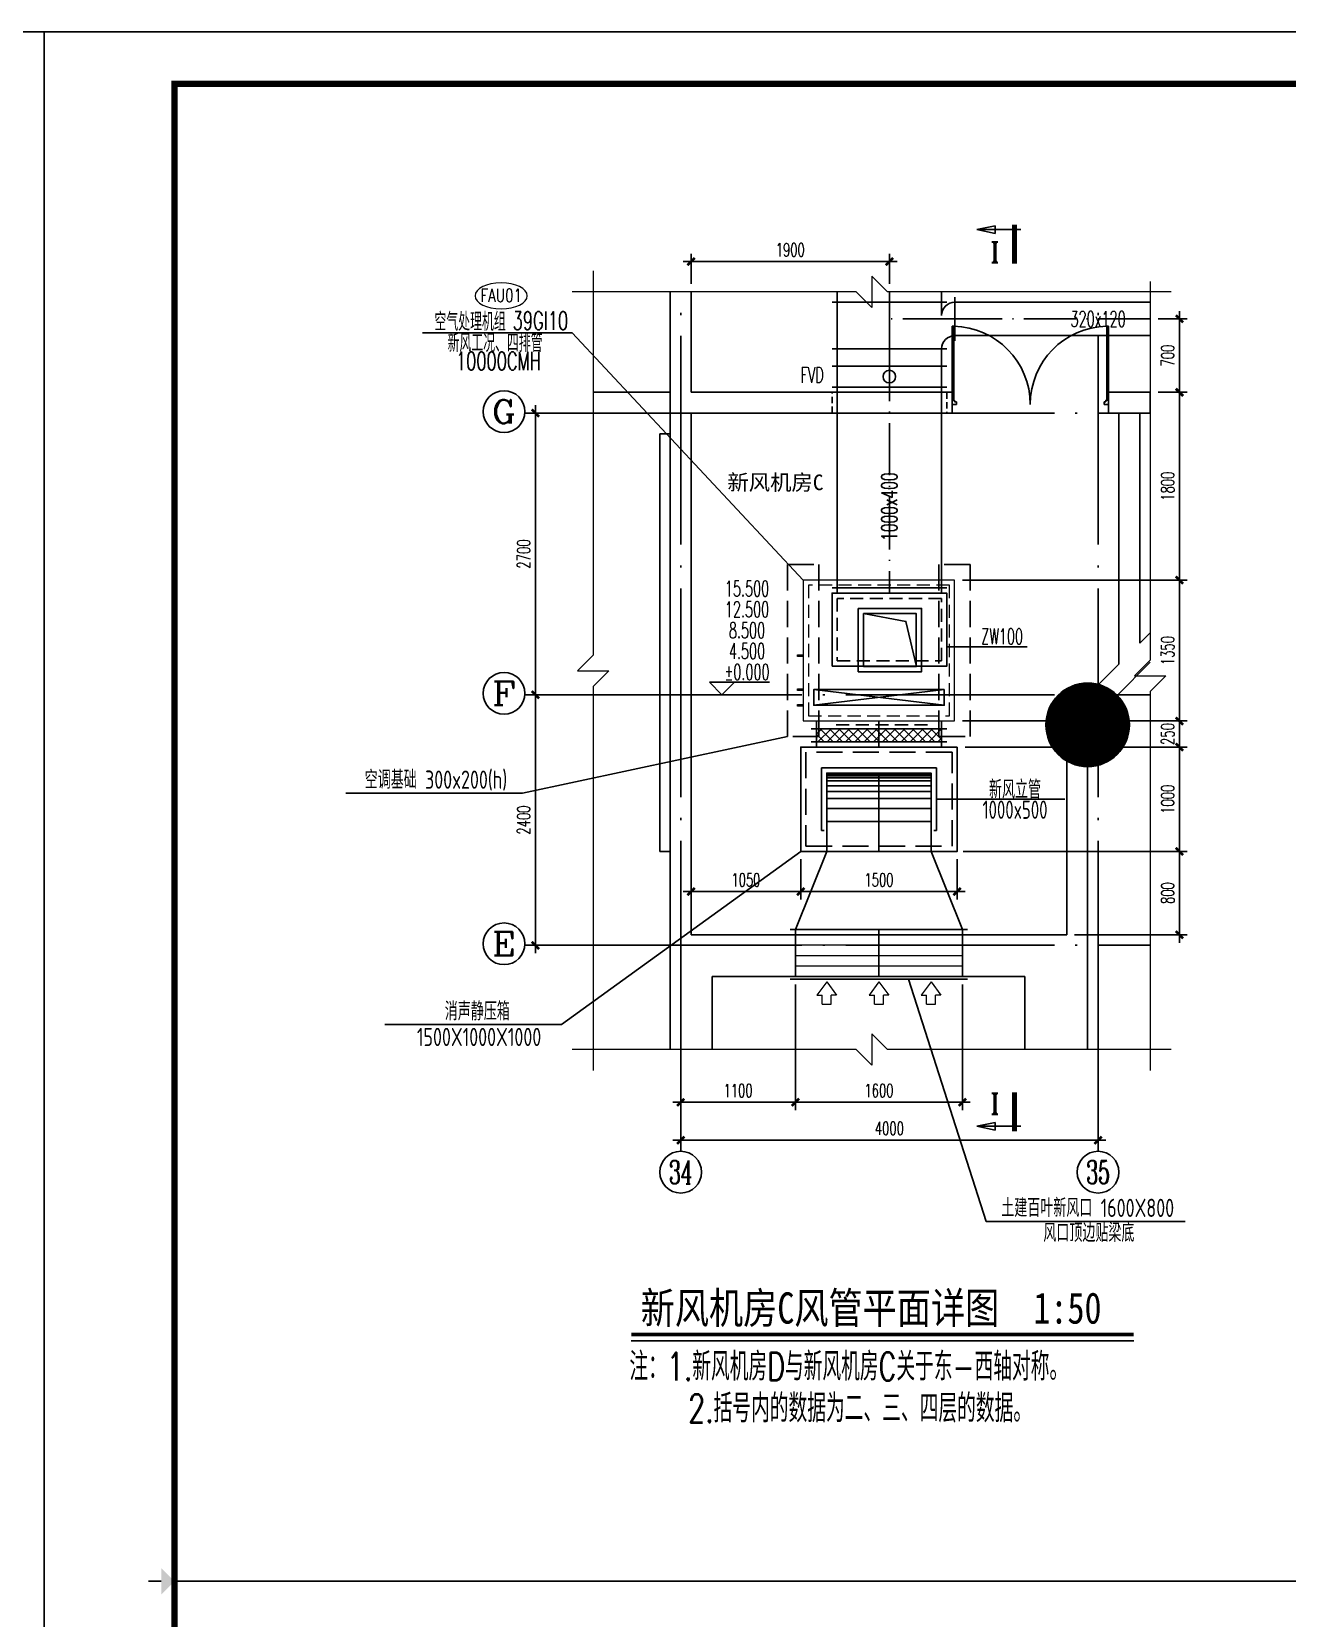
# Model space of a CAD drawing. Extents: x -345393 to -54719, y 203828 to 476815.
# Drawn here: x -219361 to -207329, y 240667 to 255872 of the extents above; entities that cross this region are included whole.
import ezdxf
from ezdxf.enums import TextEntityAlignment as Align

# ---------------------------------------------------------------- set-up
doc = ezdxf.new("R2010")
doc.units = 0
doc.header["$LTSCALE"] = 1000
doc.header["$MEASUREMENT"] = 0
for name, pattern in [('CHENG_DOTE', [1.42, 1, -0.2, 0.02, -0.2]), ('DASH', [0.35, 0.25, -0.1]), ('DOTE', [2.42, 2, -0.2, 0.02, -0.2]), ('HIDDEN2', [0.1875, 0.125, -0.0625])]:
    doc.linetypes.add(name, pattern=pattern)
doc.layers.get('0').update_dxf_attribs({"color": 252, "linetype": 'CONTINUOUS'})
doc.layers.get('Defpoints').update_dxf_attribs({"color": 252, "linetype": 'CONTINUOUS'})
for name, color, linetype in [('A-墙线', 252, 'CONTINUOUS'), ('A-家具', 250, 'CONTINUOUS'), ('A-门', 252, 'CONTINUOUS'), ('AXIS', 252, 'CONTINUOUS'), ('AXIS_TEXT', 252, 'CONTINUOUS'), ('COLUMN', 250, 'CONTINUOUS'), ('DOTE', 250, 'DOTE'), ('PUB_HATCH', 250, 'CONTINUOUS'), ('PUB_TEXT', 252, 'CONTINUOUS'), ('图框', 252, 'CONTINUOUS'), ('暖通-水-设备基础', 75, 'DASH'), ('暖通-水-说明', 3, 'CONTINUOUS'), ('暖通-风-标注', 160, 'CONTINUOUS'), ('暖通-风-法兰', 2, 'CONTINUOUS'), ('暖通-风-管径', 201, 'CONTINUOUS'), ('暖通-风-说明', 3, 'CONTINUOUS'), ('暖通-风-轴线', 5, 'CHENG_DOTE'), ('暖通-风-阀门', 7, 'CONTINUOUS'), ('暖通-风-风管', 4, 'CONTINUOUS')]:
    doc.layers.add(name, color=color, linetype=linetype)
for name, color, linetype, lineweight in [('暖通-公共-说明', 50, 'CONTINUOUS', 20), ('暖通-水-设备', 3, 'CONTINUOUS', 20), ('暖通-水-设备型号', 50, 'CONTINUOUS', 20), ('暖通-风-风口', 3, 'CONTINUOUS', 20)]:
    doc.layers.add(name, color=color, linetype=linetype, lineweight=lineweight)
doc.styles.add('_TCH_AXIS', font='COMPLEX', dxfattribs={"bigfont": 'GBCBIG'})
doc.styles.add('COMPLEX', font='COMPLEX')
doc.styles.add('HT', font='simhei.ttf')
doc.styles.add('HZ-ZGBZ', font='romanc.shx', dxfattribs={"width": 0.65, "bigfont": '0hztxt.shx'})
doc.styles.add('M-TEXT2', font='romanc.shx', dxfattribs={"width": 0.8, "bigfont": 'hzf.shx'})
doc.styles.add('NT1', font='tjromans.shx', dxfattribs={"width": 0.7, "bigfont": 'hztxt.shx'})
doc.styles.add('NT3', font='romans.shx', dxfattribs={"width": 0.65, "bigfont": 'hztxt.shx'})
doc.styles.add('NT4', font='tssdeng.shx', dxfattribs={"width": 0.65, "bigfont": 'tssdchn.shx'})
doc.styles.add('SHZ', font='romans.shx', dxfattribs={"width": 0.7, "bigfont": 'tjhztxt.shx'})
doc.styles.add('TKZ1', font='tjromant.shx', dxfattribs={"bigfont": 'tjhts.shx'})
doc.dimstyles.new('暖-标注50', dxfattribs={"dimscale": 0.5, "dimtxt": 250, "dimasz": 1, "dimexe": 150, "dimexo": 150, "dimgap": 100, "dimtad": 1, "dimdec": 0, "dimdsep": 46, "dimtxsty": 'HZ-ZGBZ', "dimblk": '_DIMX', "dimcen": 0.09, "dimclrt": 7, "dimadec": 0, "dimazin": 0, "dimtfac": 1, "dimtdec": 0, "dimtix": 1, "dimtmove": 2, "dimatfit": 3, "dimldrblk": '_DIMX', "dimfxl": 0, "dimtolj": 1, "dimtzin": 0, "dimarcsym": 0})

# ---------------------------------------------------------------- blocks, each defined once
blk = doc.blocks.new('TJAD_TK_A1')
at = {"layer": '图框'}
for p in [(1341.38, 950.45), (500.38, 356.45)]:
    blk.add_line(p, (500.38, 950.45), dxfattribs=at)
at = {"layer": '图框', "const_width": 1.2}
blk.add_lwpolyline([(1331.38, 940.45), (525.38, 940.45), (525.38, 366.45), (1331.38, 366.45)], close=True, dxfattribs=at)
at = {"layer": '图框', "const_width": 0.3}
blk.add_lwpolyline([(522.88, 653.45), (520.38, 653.45)], dxfattribs=at)
at = {"layer": '图框'}
blk.add_solid([(522.88, 650.95), (522.88, 655.95), (525.38, 653.45)], dxfattribs=at)
blk = doc.blocks.new('m1800')
at = {"layer": 'A-墙线'}
for p, q in [((-900, -100), (-900, 100)), ((900, -100), (900, 100))]:
    blk.add_line(p, q, dxfattribs=at)
at = {"layer": 'A-门'}
for p, q in [((-900, 900), (-900, 0)), ((-900, 900), (-880, 900)), ((-880, 900), (-880, 50)), ((880, 900), (880, 50)), ((900, 900), (880, 900)), ((900, 900), (900, 0)), ((-900, 50), (-870, 50)), ((-900, 0), (-850, 0)), ((-870, 50), (-870, 30)), ((-870, 30), (-850, 30)), ((-850, 30), (-850, 0)), ((850, 30), (850, 0)), ((870, 30), (850, 30)), ((900, 0), (850, 0)), ((870, 50), (870, 30)), ((900, 50), (870, 50))]:
    blk.add_line(p, q, dxfattribs=at)
for centre, start, end in [((-900, 0), 0, 88.7267), ((900, 0), 91.2733, 180)]:
    blk.add_arc(centre, 900, start, end, dxfattribs=at)
blk = doc.blocks.new('_YZH')
blk.add_circle((0, 0), 0.5)
at = {"layer": 'PUB_HATCH', "const_width": 0.5}
blk.add_lwpolyline([(-0.25, 0, 1), (0.25, 0, 1)], format="xyb", close=True, dxfattribs=at)
blk = doc.blocks.new('39GI10')
at = {"layer": '暖通-水-设备'}
for points in [[(-1425, -725), (-75, -725), (-75, 725), (-1425, 725)], [(-708, -725), (-692, -725), (-692, -780), (-708, -780)], [(-383, -725), (-367, -725), (-367, -780), (-383, -780)], [(-233, -725), (-217, -725), (-217, -780), (-233, -780)]]:
    blk.add_lwpolyline(points, close=True, dxfattribs=at)
at = {"layer": '暖通-水-设备', "color": 3, "linetype": 'HIDDEN2'}
blk.add_lwpolyline([(-1375, -675), (-125, -675), (-125, 675), (-1375, 675)], close=True, dxfattribs=at)
at = {"layer": '暖通-风-法兰', "color": 95}
for p, q in [((-225, 625), (-375, -625)), ((-375, 625), (-225, -625))]:
    blk.add_line(p, q, dxfattribs=at)
at = {"layer": '暖通-风-法兰', "ltscale": 0.5}
blk.add_line((0, 650), (0, -650), dxfattribs=at)
at = {"layer": '暖通-风-法兰', "color": 95, "linetype": 'HIDDEN2'}
blk.add_line((-37, 466), (-37, -466), dxfattribs=at)
at = {"layer": '暖通-风-法兰', "color": 95}
blk.add_lwpolyline([(-375, 625), (-225, 625), (-225, -625), (-375, -625)], close=True, dxfattribs=at)
at = {"layer": '暖通-风-法兰'}
blk.add_lwpolyline([(-1153, -198), (-546, -198), (-546, 408), (-1153, 408)], close=True, dxfattribs=at)
at = {"layer": '暖通-风-轴线', "ltscale": 0.5}
blk.add_line((-75, 0), (0, 0), dxfattribs=at)
at = {"layer": '暖通-风-风管', "ltscale": 0.5}
for p, q in [((-75, 600), (0, 600)), ((-75, -600), (0, -600))]:
    blk.add_line(p, q, dxfattribs=at)
blk.add_lwpolyline([(-1103, -148), (-596, -148), (-596, 358), (-1103, 358)], close=True, dxfattribs=at)
blk = doc.blocks.new('上翻1000X500')
at = {"layer": '暖通-风-法兰'}
blk.add_line((-550, 0), (550, 0), dxfattribs=at)
blk.add_lwpolyline([(525, 200), (550, 200), (550, 800), (-550, 800), (-550, 200), (-525, 200)], dxfattribs=at)
at = {"layer": '暖通-风-轴线'}
blk.add_line((0, 750), (0, 0), dxfattribs=at)
at = {"layer": '暖通-风-风管'}
for p, q in [((-500, 750), (-500, 0)), ((500, 750), (-500, 750)), ((500, 750), (500, 0))]:
    blk.add_line(p, q, dxfattribs=at)
at = {"layer": '暖通-风-风管', "color": 74}
for p, q in [((500, 744), (-500, 744)), ((500, 736), (-500, 736)), ((500, 723), (-500, 723)), ((500, 705), (-500, 705)), ((500, 675), (-500, 675)), ((500, 628), (-500, 628)), ((500, 573), (-500, 573)), ((500, 505), (-500, 505)), ((500, 411), (-500, 411)), ((500, 286), (-500, 286))]:
    blk.add_line(p, q, dxfattribs=at)
at = {"layer": '暖通-风-风管'}
blk.add_lwpolyline([(500, 630), (500, 750), (-500, 750), (-500, 630)], dxfattribs=at)
blk = doc.blocks.new('fg_baiy01')
for p, q in [((0.5, 0.5), (-0.5, 0.5)), ((-0.5, 0.5), (-0.5, -0.5)), ((0.5, -0.5), (0.5, 0.5)), ((-0.5, 0.25), (0.5, 0.25)), ((-0.5, 0), (0.5, 0)), ((-0.5, -0.25), (0.5, -0.25)), ((-0.5, -0.5), (0.5, -0.5))]:
    blk.add_line(p, q)
blk = doc.blocks.new('A$C3F171EE1')
at = {"color": 2}
for p, q in [((0, 213), (-94, 84)), ((0, 213), (94, 84)), ((-94, 84), (-43, 84)), ((-43, 0), (-43, 84)), ((43, 0), (-43, 0)), ((43, 0), (43, 84)), ((94, 84), (43, 84))]:
    blk.add_line(p, q, dxfattribs=at)
blk = doc.blocks.new('A$C07BB1852')
at = {"layer": '暖通-风-法兰'}
for p, q in [((-850, 475), (850, 475)), ((-850, 450), (850, 450)), ((-850, 0), (850, 0))]:
    blk.add_line(p, q, dxfattribs=at)
at = {"layer": '暖通-风-轴线'}
blk.add_line((0, 450), (0, 0), dxfattribs=at)
at = {"layer": '暖通-风-风管'}
for p, q in [((800, 450), (-800, 450)), ((-800, 450), (-800, 0)), ((800, 450), (800, 0))]:
    blk.add_line(p, q, dxfattribs=at)
at = {"layer": '暖通-风-风口', "xscale": -1, "rotation": 180}
for p in [(-500, 713), (0, 713), (500, 713)]:
    blk.add_blockref('A$C3F171EE1', p, dxfattribs=at)
at = {"layer": '暖通-风-风口', "xscale": 1600, "yscale": 400, "zscale": 1600}
blk.add_blockref('fg_baiy01', (0, 250), dxfattribs=at)
blk = doc.blocks.new('A$C3DD85213')
at = {"layer": '暖通-风-法兰'}
blk.add_line((-550, 100), (550, 100), dxfattribs=at)
at = {"layer": '暖通-风-法兰', "linetype": 'HIDDEN2'}
blk.add_lwpolyline([(500, 800), (-500, 800), (-500, 200), (500, 200)], close=True, dxfattribs=at)
at = {"layer": '暖通-风-轴线'}
blk.add_line((0, 150), (0, 100), dxfattribs=at)
at = {"layer": '暖通-风-风管'}
for p, q in [((-500, 150), (-500, 100)), ((500, 150), (500, 100))]:
    blk.add_line(p, q, dxfattribs=at)
blk.add_lwpolyline([(550, 850), (-550, 850), (-550, 150), (550, 150)], close=True, dxfattribs=at)
blk = doc.blocks.new('*U382', base_point=(96512, 73372))
for p, q in [((96012, 73272), (96012, 73472)), ((96012, 73472), (97012, 73472)), ((96512, 73272), (96512, 73472)), ((97012, 73272), (97012, 73472)), ((96012, 73272), (97012, 73272))]:
    blk.add_line(p, q)
at = {"layer": '暖通-风-法兰'}
for p, q in [((95962, 73472), (97062, 73472)), ((95962, 73272), (97062, 73272))]:
    blk.add_line(p, q, dxfattribs=at)
blk = doc.blocks.new('*U383', base_point=(96512, 73372))
at = {"layer": '暖通-风-阀门'}
blk.add_circle((96512, 73372), 60, dxfattribs=at)
blk.add_blockref('*U382', (96512, 73372), dxfattribs=at)
blk = doc.blocks.new('_AXISO')
blk.add_circle((0, 0), 0.5)
at = {"layer": 'AXIS_TEXT', "style": 'COMPLEX', "width": 1.041667}
blk.add_attdef('A', text='', height=0.56, dxfattribs=at).set_placement((-0.25, -0.28), (0.25, -0.28), align=Align.FIT)
blk = doc.blocks.new('_DIMX')
blk.add_line((-150, 0), (150, 0))
at = {"const_width": 50}
blk.add_lwpolyline([(-70, -70), (70, 70)], dxfattribs=at)
blk = doc.blocks.new('*D451')
at = {"layer": 'Defpoints', "color": 0}
for p in [(-213142, 246117), (-209142, 246117), (-213142, 245249)]:
    blk.add_point(p, dxfattribs=at)
at = {"layer": '暖通-风-标注', "color": 0, "lineweight": -2}
for p, q in [((-213142, 246042), (-213142, 245174)), ((-209142, 246042), (-209142, 245174)), ((-209142, 245249), (-213141, 245249))]:
    blk.add_line(p, q, dxfattribs=at)
at = {"layer": '暖通-风-标注', "color": 0, "lineweight": -2, "xscale": 0.5, "yscale": 0.5, "zscale": 0.5, "rotation": 180}
blk.add_blockref('_DIMX', (-213142, 245249), dxfattribs=at)
at = {"layer": '暖通-风-标注', "color": 0, "lineweight": -2, "xscale": 0.5, "yscale": 0.5, "zscale": 0.5}
blk.add_blockref('_DIMX', (-209142, 245249), dxfattribs=at)
at = {"layer": '暖通-风-标注', "color": 7, "insert": (-211142, 245362), "char_height": 125, "attachment_point": 5, "style": 'HZ-ZGBZ'}
blk.add_mtext('\\A1;4000', dxfattribs=at)
blk = doc.blocks.new('*D452')
at = {"layer": 'Defpoints', "color": 0}
for p in [(-213981, 252217), (-214534, 249517), (-213981, 249517)]:
    blk.add_point(p, dxfattribs=at)
at = {"layer": '暖通-风-标注', "color": 0, "lineweight": -2}
for p, q in [((-214056, 252217), (-214609, 252217)), ((-214534, 252217), (-214534, 249518)), ((-214056, 249517), (-214609, 249517))]:
    blk.add_line(p, q, dxfattribs=at)
at = {"layer": '暖通-风-标注', "color": 0, "lineweight": -2, "xscale": 0.5, "yscale": 0.5, "zscale": 0.5}
for p, rotation in [((-214534, 252217), 90), ((-214534, 249517), 270)]:
    blk.add_blockref('_DIMX', p, dxfattribs=dict(at, rotation=rotation))
at = {"layer": '暖通-风-标注', "color": 7, "insert": (-214647, 250867), "char_height": 125, "attachment_point": 5, "rotation": 90, "style": 'HZ-ZGBZ'}
blk.add_mtext('\\A1;2700', dxfattribs=at)
blk = doc.blocks.new('*D453')
at = {"layer": 'Defpoints', "color": 0}
for p in [(-213981, 249517), (-214534, 247117), (-213981, 247117)]:
    blk.add_point(p, dxfattribs=at)
at = {"layer": '暖通-风-标注', "color": 0, "lineweight": -2}
for p, q in [((-214056, 249517), (-214609, 249517)), ((-214534, 249517), (-214534, 247118)), ((-214056, 247117), (-214609, 247117))]:
    blk.add_line(p, q, dxfattribs=at)
at = {"layer": '暖通-风-标注', "color": 0, "lineweight": -2, "xscale": 0.5, "yscale": 0.5, "zscale": 0.5}
for p, rotation in [((-214534, 249517), 90), ((-214534, 247117), 270)]:
    blk.add_blockref('_DIMX', p, dxfattribs=dict(at, rotation=rotation))
at = {"layer": '暖通-风-标注', "color": 7, "insert": (-214647, 248317), "char_height": 125, "attachment_point": 5, "rotation": 90, "style": 'HZ-ZGBZ'}
blk.add_mtext('\\A1;2400', dxfattribs=at)
blk = doc.blocks.new('*D394')
at = {"layer": 'Defpoints', "color": 0}
for p in [(-213042, 253669), (-213042, 253380), (-211142, 253380)]:
    blk.add_point(p, dxfattribs=at)
at = {"layer": '暖通-风-标注', "color": 0, "lineweight": -2}
for p, q in [((-213042, 253455), (-213042, 253744)), ((-211142, 253669), (-213041, 253669)), ((-211142, 253455), (-211142, 253744))]:
    blk.add_line(p, q, dxfattribs=at)
at = {"layer": '暖通-风-标注', "color": 0, "lineweight": -2, "xscale": 0.5, "yscale": 0.5, "zscale": 0.5, "rotation": 180}
blk.add_blockref('_DIMX', (-213042, 253669), dxfattribs=at)
at = {"layer": '暖通-风-标注', "color": 0, "lineweight": -2, "xscale": 0.5, "yscale": 0.5, "zscale": 0.5}
blk.add_blockref('_DIMX', (-211142, 253669), dxfattribs=at)
at = {"layer": '暖通-风-标注', "color": 7, "insert": (-212092, 253782), "char_height": 125, "attachment_point": 5, "style": 'HZ-ZGBZ'}
blk.add_mtext('\\A1;1900', dxfattribs=at)
blk = doc.blocks.new('*D395')
at = {"layer": 'Defpoints', "color": 0}
for p in [(-208642, 253120), (-208642, 252417), (-208362, 252417)]:
    blk.add_point(p, dxfattribs=at)
at = {"layer": '暖通-风-标注', "color": 0, "lineweight": -2}
for p, q in [((-208567, 253120), (-208287, 253120)), ((-208362, 253119), (-208362, 252418)), ((-208567, 252417), (-208287, 252417))]:
    blk.add_line(p, q, dxfattribs=at)
at = {"layer": '暖通-风-标注', "color": 0, "lineweight": -2, "xscale": 0.5, "yscale": 0.5, "zscale": 0.5}
for p, rotation in [((-208362, 253120), 90), ((-208362, 252417), 270)]:
    blk.add_blockref('_DIMX', p, dxfattribs=dict(at, rotation=rotation))
at = {"layer": '暖通-风-标注', "color": 7, "insert": (-208475, 252769), "char_height": 125, "attachment_point": 5, "rotation": 90, "style": 'HZ-ZGBZ'}
blk.add_mtext('\\A1;700', dxfattribs=at)
blk = doc.blocks.new('*D396')
at = {"layer": 'Defpoints', "color": 0}
for p in [(-208642, 252417), (-210517, 250617), (-208362, 250617)]:
    blk.add_point(p, dxfattribs=at)
at = {"layer": '暖通-风-标注', "color": 0, "lineweight": -2}
for p, q in [((-208567, 252417), (-208287, 252417)), ((-208362, 252417), (-208362, 250618)), ((-210442, 250617), (-208287, 250617))]:
    blk.add_line(p, q, dxfattribs=at)
at = {"layer": '暖通-风-标注', "color": 0, "lineweight": -2, "xscale": 0.5, "yscale": 0.5, "zscale": 0.5}
for p, rotation in [((-208362, 252417), 90), ((-208362, 250617), 270)]:
    blk.add_blockref('_DIMX', p, dxfattribs=dict(at, rotation=rotation))
at = {"layer": '暖通-风-标注', "color": 7, "insert": (-208475, 251517), "char_height": 125, "attachment_point": 5, "rotation": 90, "style": 'HZ-ZGBZ'}
blk.add_mtext('\\A1;1800', dxfattribs=at)
blk = doc.blocks.new('*D397')
at = {"layer": 'Defpoints', "color": 0}
for p in [(-210517, 250617), (-210517, 249267), (-208362, 249267)]:
    blk.add_point(p, dxfattribs=at)
at = {"layer": '暖通-风-标注', "color": 0, "lineweight": -2}
for p, q in [((-210442, 250617), (-208287, 250617)), ((-208362, 250617), (-208362, 249268)), ((-210442, 249267), (-208287, 249267))]:
    blk.add_line(p, q, dxfattribs=at)
at = {"layer": '暖通-风-标注', "color": 0, "lineweight": -2, "xscale": 0.5, "yscale": 0.5, "zscale": 0.5}
for p, rotation in [((-208362, 250617), 90), ((-208362, 249267), 270)]:
    blk.add_blockref('_DIMX', p, dxfattribs=dict(at, rotation=rotation))
at = {"layer": '暖通-风-标注', "color": 7, "insert": (-208475, 249942), "char_height": 125, "attachment_point": 5, "rotation": 90, "style": 'HZ-ZGBZ'}
blk.add_mtext('\\A1;1350', dxfattribs=at)
blk = doc.blocks.new('*D398')
at = {"layer": 'Defpoints', "color": 0}
for p in [(-210517, 249267), (-210492, 249017), (-208362, 249017)]:
    blk.add_point(p, dxfattribs=at)
at = {"layer": '暖通-风-标注', "color": 0, "lineweight": -2}
for p, q in [((-210442, 249267), (-208287, 249267)), ((-208362, 249268), (-208362, 249268)), ((-208362, 249267), (-208362, 249017)), ((-210417, 249017), (-208287, 249017)), ((-208362, 249017), (-208362, 249016))]:
    blk.add_line(p, q, dxfattribs=at)
at = {"layer": '暖通-风-标注', "color": 0, "lineweight": -2, "xscale": 0.5, "yscale": 0.5, "zscale": 0.5}
for p, rotation in [((-208362, 249267), 270), ((-208362, 249017), 90)]:
    blk.add_blockref('_DIMX', p, dxfattribs=dict(at, rotation=rotation))
at = {"layer": '暖通-风-标注', "color": 7, "insert": (-208475, 249142), "char_height": 125, "attachment_point": 5, "rotation": 90, "style": 'HZ-ZGBZ'}
blk.add_mtext('\\A1;250', dxfattribs=at)
blk = doc.blocks.new('*D399')
at = {"layer": 'Defpoints', "color": 0}
for p in [(-210492, 249017), (-210511, 248017), (-208362, 248017)]:
    blk.add_point(p, dxfattribs=at)
at = {"layer": '暖通-风-标注', "color": 0, "lineweight": -2}
for p, q in [((-210417, 249017), (-208287, 249017)), ((-208362, 249017), (-208362, 248018)), ((-210436, 248017), (-208287, 248017))]:
    blk.add_line(p, q, dxfattribs=at)
at = {"layer": '暖通-风-标注', "color": 0, "lineweight": -2, "xscale": 0.5, "yscale": 0.5, "zscale": 0.5}
for p, rotation in [((-208362, 249017), 90), ((-208362, 248017), 270)]:
    blk.add_blockref('_DIMX', p, dxfattribs=dict(at, rotation=rotation))
at = {"layer": '暖通-风-标注', "color": 7, "insert": (-208475, 248517), "char_height": 125, "attachment_point": 5, "rotation": 90, "style": 'HZ-ZGBZ'}
blk.add_mtext('\\A1;1000', dxfattribs=at)
blk = doc.blocks.new('*D400')
at = {"layer": 'Defpoints', "color": 0}
for p in [(-210511, 248017), (-209442, 247217), (-208362, 247217)]:
    blk.add_point(p, dxfattribs=at)
at = {"layer": '暖通-风-标注', "color": 0, "lineweight": -2}
for p, q in [((-210436, 248017), (-208287, 248017)), ((-208362, 248017), (-208362, 247218)), ((-209367, 247217), (-208287, 247217))]:
    blk.add_line(p, q, dxfattribs=at)
at = {"layer": '暖通-风-标注', "color": 0, "lineweight": -2, "xscale": 0.5, "yscale": 0.5, "zscale": 0.5}
for p, rotation in [((-208362, 248017), 90), ((-208362, 247217), 270)]:
    blk.add_blockref('_DIMX', p, dxfattribs=dict(at, rotation=rotation))
at = {"layer": '暖通-风-标注', "color": 7, "insert": (-208475, 247617), "char_height": 125, "attachment_point": 5, "rotation": 90, "style": 'HZ-ZGBZ'}
blk.add_mtext('\\A1;800', dxfattribs=at)
blk = doc.blocks.new('*D401')
at = {"layer": 'Defpoints', "color": 0}
for p in [(-212042, 246817), (-210442, 246817), (-212042, 245612)]:
    blk.add_point(p, dxfattribs=at)
at = {"layer": '暖通-风-标注', "color": 0, "lineweight": -2}
for p, q in [((-212042, 246742), (-212042, 245537)), ((-210442, 246742), (-210442, 245537)), ((-210442, 245612), (-212041, 245612))]:
    blk.add_line(p, q, dxfattribs=at)
at = {"layer": '暖通-风-标注', "color": 0, "lineweight": -2, "xscale": 0.5, "yscale": 0.5, "zscale": 0.5, "rotation": 180}
blk.add_blockref('_DIMX', (-212042, 245612), dxfattribs=at)
at = {"layer": '暖通-风-标注', "color": 0, "lineweight": -2, "xscale": 0.5, "yscale": 0.5, "zscale": 0.5}
blk.add_blockref('_DIMX', (-210442, 245612), dxfattribs=at)
at = {"layer": '暖通-风-标注', "color": 7, "insert": (-211242, 245725), "char_height": 125, "attachment_point": 5, "style": 'HZ-ZGBZ'}
blk.add_mtext('\\A1;1600', dxfattribs=at)
blk = doc.blocks.new('*D402')
at = {"layer": 'Defpoints', "color": 0}
for p in [(-212042, 246817), (-213142, 246117), (-213142, 245612)]:
    blk.add_point(p, dxfattribs=at)
at = {"layer": '暖通-风-标注', "color": 0, "lineweight": -2}
for p, q in [((-212042, 246742), (-212042, 245537)), ((-213142, 246042), (-213142, 245537)), ((-212042, 245612), (-213141, 245612))]:
    blk.add_line(p, q, dxfattribs=at)
at = {"layer": '暖通-风-标注', "color": 0, "lineweight": -2, "xscale": 0.5, "yscale": 0.5, "zscale": 0.5, "rotation": 180}
blk.add_blockref('_DIMX', (-213142, 245612), dxfattribs=at)
at = {"layer": '暖通-风-标注', "color": 0, "lineweight": -2, "xscale": 0.5, "yscale": 0.5, "zscale": 0.5}
blk.add_blockref('_DIMX', (-212042, 245612), dxfattribs=at)
at = {"layer": '暖通-风-标注', "color": 7, "insert": (-212592, 245725), "char_height": 125, "attachment_point": 5, "style": 'HZ-ZGBZ'}
blk.add_mtext('\\A1;1100', dxfattribs=at)
blk = doc.blocks.new('*D403')
at = {"layer": 'Defpoints', "color": 0}
for p in [(-211992, 248017), (-210492, 248017), (-211992, 247632)]:
    blk.add_point(p, dxfattribs=at)
at = {"layer": '暖通-风-标注', "color": 0, "lineweight": -2}
for p, q in [((-211992, 247942), (-211992, 247557)), ((-210492, 247942), (-210492, 247557)), ((-210492, 247632), (-211991, 247632))]:
    blk.add_line(p, q, dxfattribs=at)
at = {"layer": '暖通-风-标注', "color": 0, "lineweight": -2, "xscale": 0.5, "yscale": 0.5, "zscale": 0.5, "rotation": 180}
blk.add_blockref('_DIMX', (-211992, 247632), dxfattribs=at)
at = {"layer": '暖通-风-标注', "color": 0, "lineweight": -2, "xscale": 0.5, "yscale": 0.5, "zscale": 0.5}
blk.add_blockref('_DIMX', (-210492, 247632), dxfattribs=at)
at = {"layer": '暖通-风-标注', "color": 7, "insert": (-211242, 247744), "char_height": 125, "attachment_point": 5, "style": 'HZ-ZGBZ'}
blk.add_mtext('\\A1;1500', dxfattribs=at)
blk = doc.blocks.new('*D404')
at = {"layer": 'Defpoints', "color": 0}
for p in [(-213042, 248025), (-211992, 248017), (-213042, 247632)]:
    blk.add_point(p, dxfattribs=at)
at = {"layer": '暖通-风-标注', "color": 0, "lineweight": -2}
for p, q in [((-213042, 247950), (-213042, 247557)), ((-211992, 247942), (-211992, 247557)), ((-211992, 247632), (-213041, 247632))]:
    blk.add_line(p, q, dxfattribs=at)
at = {"layer": '暖通-风-标注', "color": 0, "lineweight": -2, "xscale": 0.5, "yscale": 0.5, "zscale": 0.5, "rotation": 180}
blk.add_blockref('_DIMX', (-213042, 247632), dxfattribs=at)
at = {"layer": '暖通-风-标注', "color": 0, "lineweight": -2, "xscale": 0.5, "yscale": 0.5, "zscale": 0.5}
blk.add_blockref('_DIMX', (-211992, 247632), dxfattribs=at)
at = {"layer": '暖通-风-标注', "color": 7, "insert": (-212517, 247744), "char_height": 125, "attachment_point": 5, "style": 'HZ-ZGBZ'}
blk.add_mtext('\\A1;1050', dxfattribs=at)
blk = doc.blocks.new('MB-EQSN-1')
blk.add_ellipse((0, 0), major_axis=(500, 0), ratio=0.5)
at = {"style": 'M-TEXT2', "width": 0.690645}
blk.add_attdef('小设备编号', text='', height=250, dxfattribs=at).set_placement((-401, -116), (396, -116), align=Align.FIT)
blk = doc.blocks.new('A$C67896134')
at = {"layer": '暖通-风-风管', "color": 3}
for p, q in [((0, 96), (843, 96)), ((843, 96), (492, 172)), ((492, 172), (492, 21)), ((843, 96), (492, 21))]:
    blk.add_line(p, q, dxfattribs=at)
at = {"layer": '暖通-风-风管', "color": 3, "const_width": 96}
blk.add_lwpolyline([(121, 746), (121, 0)], dxfattribs=at)

msp = doc.modelspace()

# ---------------------------------------------------------------- hatches: boundary and pattern name
at = {"layer": '暖通-风-法兰', "ltscale": 0.5}
h = msp.add_hatch(dxfattribs=at)
h.set_pattern_fill('ANSI37', color=95, scale=500, style=0)
h.set_pattern_definition([(225, (-113730.04, 391003.83), (44.194174, -44.194174), []), (315, (-113730.04, 391003.83), (44.194174, 44.194174), [])])
h.paths.add_polyline_path([(-211841.6702, 249067.34246), (-211841.6702, 249192.34246), (-211241.6702, 249192.34246), (-211241.6702, 249067.34246)])
h.paths.add_polyline_path([(-210641.6702, 249192.34246), (-210641.6702, 249067.34246), (-211241.6702, 249067.34246), (-211241.6702, 249192.34246)])

# ---------------------------------------------------------------- linework, layer by layer
at = {"layer": 'A-墙线'}
for p, q in [((-213241.6702, 253379.74278), (-213241.6702, 246117.34551)), ((-213041.6702, 253379.74278), (-213041.6702, 252417.34551)), ((-210541.6702, 252417.34551), (-213041.6702, 252417.34551)), ((-210541.6702, 252217.34551), (-210541.6702, 252417.34551)), ((-208641.6702, 252417.34551), (-209041.6702, 252417.34551)), ((-209041.6702, 252217.34551), (-209041.6702, 252417.34551)), ((-208641.6702, 252217.34551), (-208641.6702, 252417.34551)), ((-213041.6702, 252217.34551), (-213041.6702, 247217.34551)), ((-210541.6702, 252217.34551), (-213041.6702, 252217.34551)), ((-210541.6702, 252217.34551), (-213041.6702, 252217.34551)), ((-211041.6702, 252217.34551), (-211041.6702, 252217.34551)), ((-208941.6702, 252217.34551), (-209041.6702, 252217.34551)), ((-208941.6702, 249812.67739), (-208941.6702, 252217.34551)), ((-208641.6702, 252217.34551), (-208741.6702, 252217.34551)), ((-208741.6702, 250012.67739), (-208741.6702, 252217.34551)), ((-208641.6702, 250112.67739), (-208741.6702, 250012.67739)), ((-208641.6702, 249829.83468), (-208959.41143, 249512.09344)), ((-208941.6702, 249812.67739), (-209141.6702, 249612.67739)), ((-209441.6702, 247217.34551), (-209441.6702, 248882.25639)), ((-209242.86884, 246117.34551), (-209242.86884, 248828.66638)), ((-209441.6702, 247217.34551), (-213041.6702, 247217.34551)), ((-212841.6702, 246817.34551), (-212841.6702, 246117.34551)), ((-209842.86884, 246817.34551), (-212841.6702, 246817.34551)), ((-209842.86884, 246117.34551), (-209842.86884, 246817.34551))]:
    msp.add_line(p, q, dxfattribs=at)
at = {"layer": 'A-家具'}
for p, q in [((-213241.6702, 252417.34551), (-213980.6097, 252417.34551)), ((-213341.6702, 252017.34551), (-213341.6702, 248017.34551)), ((-213241.6702, 252017.34551), (-213341.6702, 252017.34551)), ((-213241.6702, 248017.34551), (-213341.6702, 248017.34551))]:
    msp.add_line(p, q, dxfattribs=at)
at = {"layer": 'AXIS'}
for p, q in [((-213980.6097, 252217.34551), (-214635.48662, 252217.34551)), ((-213980.6097, 249517.34551), (-214635.48662, 249517.34551)), ((-213980.6097, 247117.34551), (-214635.48662, 247117.34551)), ((-213141.6702, 246117.34551), (-213141.6702, 245142.71309)), ((-209141.6702, 246117.34551), (-209141.6702, 245142.71309))]:
    msp.add_line(p, q, dxfattribs=at)
at = {"layer": 'DOTE'}
for p, q in [((-213141.6702, 246117.34551), (-213141.6702, 253379.74278)), ((-209141.6702, 246117.34551), (-209141.6702, 253279.74278)), ((-213980.6097, 252217.34551), (-208641.6702, 252217.34551)), ((-213980.6097, 249517.34551), (-208641.6702, 249517.34551)), ((-213980.6097, 247117.34551), (-208641.6702, 247117.34551))]:
    msp.add_line(p, q, dxfattribs=at)
at = {"layer": 'PUB_TEXT'}
msp.add_line((-213615.46917, 243326.07411), (-208799.12055, 243326.07411), dxfattribs=at)
at = {"layer": 'PUB_TEXT', "const_width": 36}
msp.add_lwpolyline([(-213615.46917, 243386.07411), (-208799.12055, 243386.07411)], dxfattribs=at)
at = {"layer": '图框'}
for p, q in [((-219242.68185, 255872.36281), (-261292.68185, 255872.36281)), ((-219242.68185, 226172.36281), (-219242.68185, 255872.36281))]:
    msp.add_line(p, q, dxfattribs=at)
at = {"layer": '暖通-公共-说明'}
for points in [[(-208441.6702, 253379.74278), (-211161.13995, 253379.74278), (-211311.1173, 253529.72013), (-211311.1626, 253229.76543), (-211461.13995, 253379.74278), (-214180.6097, 253379.74278)], [(-213980.6097, 253579.74278), (-213980.6097, 249898.54414), (-214130.58705, 249748.5668), (-213830.63235, 249748.52149), (-213980.6097, 249598.54414), (-213980.6097, 245917.34551)], [(-208641.6702, 253479.74278), (-208641.6702, 249848.54414), (-208791.64755, 249698.5668), (-208491.69285, 249698.52149), (-208641.6702, 249548.54414), (-208641.6702, 245917.34551)], [(-208441.6702, 246117.34551), (-211161.13995, 246117.34551), (-211311.1173, 246267.32286), (-211311.1626, 245967.36816), (-211461.13995, 246117.34551), (-214180.6097, 246117.34551)]]:
    msp.add_lwpolyline(points, dxfattribs=at)
at = {"layer": '暖通-水-设备基础'}
for points in [[(-212116.6702, 250767.34246), (-211816.6702, 250767.34246), (-211816.6702, 249117.34246), (-212116.6702, 249117.34246)], [(-210366.6702, 250767.34246), (-210666.6702, 250767.34246), (-210666.6702, 249117.34246), (-210366.6702, 249117.34246)]]:
    msp.add_lwpolyline(points, close=True, dxfattribs=at)
at = {"layer": '暖通-风-标注'}
msp.add_line((-217992.68185, 241022.36287), (-181692.68185, 241022.36287), dxfattribs=at)
at = {"layer": '暖通-风-法兰'}
for p, q in [((-210513.6702, 252909.74278), (-210513.6702, 253329.74278)), ((-210591.6702, 253279.74278), (-211691.6702, 253279.74278)), ((-210591.6702, 252831.74278), (-211691.6702, 252831.74278)), ((-210591.6702, 249067.34246), (-211891.6702, 249067.34246))]:
    msp.add_line(p, q, dxfattribs=at)
msp.add_lwpolyline([(-210883.1702, 249788.34246), (-210983.02054, 250220.76114), (-211390.1702, 250295.34246)], dxfattribs=at)
at = {"layer": '暖通-风-管径'}
msp.add_line((-209821.35255, 249978.68616), (-210591.6702, 249978.68616), dxfattribs=at)
at = {"layer": '暖通-风-说明'}
for p, q in [((-214180.6097, 252986.54367), (-215616.14292, 252986.54367)), ((-211966.6702, 250617.34246), (-214180.6097, 252986.54367)), ((-212746.01177, 249517.34551), (-212866.01177, 249637.34551)), ((-212866.01177, 249637.34551), (-212289.64546, 249637.34551)), ((-212746.01177, 249517.34551), (-212626.01177, 249637.34551)), ((-212116.6702, 249117.34246), (-214659.07278, 248576.47937)), ((-214659.07278, 248576.47937), (-216351.28911, 248576.47937)), ((-210691.6702, 248517.34246), (-209461.76878, 248517.34246)), ((-211991.6702, 248017.34246), (-214285.39991, 246357.01161)), ((-210214.83519, 244471.31975), (-210959.79508, 246792.34246)), ((-214285.39991, 246357.01161), (-215977.61625, 246357.01161)), ((-208307.49823, 244471.31975), (-210214.83519, 244471.31975))]:
    msp.add_line(p, q, dxfattribs=at)
at = {"layer": '暖通-风-说明', "linetype": 'HIDDEN2', "ltscale": 0.5}
msp.add_lwpolyline([(-211691.6702, 252417.34551), (-210591.6702, 252417.34551), (-210591.6702, 252217.34551), (-211691.6702, 252217.34551)], close=True, dxfattribs=at)
at = {"layer": '暖通-风-轴线', "ltscale": 0.5}
for p, q in [((-211141.6702, 253379.74278), (-211141.6702, 253119.74278)), ((-211141.6702, 252831.74278), (-211141.6702, 253119.74278)), ((-210513.6702, 253119.74278), (-211141.6702, 253119.74278)), ((-208641.6702, 253119.74278), (-210513.6702, 253119.74278)), ((-211141.6702, 252831.74278), (-211141.6702, 250541.84246)), ((-211241.6702, 249192.34246), (-211241.6702, 249017.34246))]:
    msp.add_line(p, q, dxfattribs=at)
at = {"layer": '暖通-风-风管'}
for p, q in [((-211641.6702, 252831.74278), (-211641.6702, 253379.74278)), ((-210641.6702, 253379.74278), (-210641.6702, 253151.74278)), ((-208641.6702, 253279.74278), (-210513.6702, 253279.74278)), ((-208641.6702, 252959.74278), (-210513.6702, 252959.74278)), ((-211641.6702, 252831.74278), (-211641.6702, 250541.84246)), ((-210641.6702, 252831.74278), (-210641.6702, 250541.84246)), ((-211841.6702, 249192.34246), (-211841.6702, 249017.34246)), ((-210641.6702, 249192.34246), (-210641.6702, 249017.34246)), ((-211741.6702, 248017.34246), (-212041.6702, 247267.34246)), ((-210441.6702, 247267.34246), (-210741.6702, 248017.34246))]:
    msp.add_line(p, q, dxfattribs=at)
msp.add_lwpolyline([(-210491.6702, 249017.34246), (-211991.6702, 249017.34246), (-211991.6702, 248017.34246), (-210491.6702, 248017.34246)], close=True, dxfattribs=at)
at = {"layer": '暖通-风-风管', "color": 2, "linetype": 'DASH'}
msp.add_lwpolyline([(-210541.6702, 248967.34246), (-211941.6702, 248967.34246), (-211941.6702, 248067.34246), (-210541.6702, 248067.34246)], close=True, dxfattribs=at)
at = {"layer": '暖通-风-风管'}
for centre in [(-210513.6702, 253151.74278), (-210513.6702, 252831.74278)]:
    msp.add_arc(centre, 128, 90, 180, dxfattribs=at)

# ---------------------------------------------------------------- block references
at = {"layer": 'A-门', "xscale": -0.8333333332557231, "yscale": 0.8333333332557231, "zscale": 0.8333333333333334}
msp.add_blockref('m1800', (-209791.6702, 252300.67884), dxfattribs=at)
at = {"layer": 'AXIS'}
ref = msp.add_blockref('_AXISO', (-214834.98602, 252231.48732), dxfattribs=dict(at, xscale=400, yscale=400, zscale=400))
ref.add_attrib('A', 'G', dxfattribs={"layer": 'AXIS_TEXT', "height": 226.27417, "style": '_TCH_AXIS', "width": 1.166667}).set_placement((-214948.1231, 252118.35024), (-214721.84893, 252118.35024), align=Align.FIT)
ref = msp.add_blockref('_AXISO', (-214834.98602, 249531.48732), dxfattribs=dict(at, xscale=400, yscale=400, zscale=400))
ref.add_attrib('A', 'F', dxfattribs={"layer": 'AXIS_TEXT', "height": 226.27417, "style": '_TCH_AXIS', "width": 1.3125}).set_placement((-214948.1231, 249418.35024), (-214721.84893, 249418.35024), align=Align.FIT)
ref = msp.add_blockref('_AXISO', (-214834.98602, 247131.48732), dxfattribs=dict(at, xscale=400, yscale=400, zscale=400))
ref.add_attrib('A', 'E', dxfattribs={"layer": 'AXIS_TEXT', "height": 226.27417, "style": '_TCH_AXIS', "width": 1.3125}).set_placement((-214948.1231, 247018.35024), (-214721.84893, 247018.35024), align=Align.FIT)
ref = msp.add_blockref('_AXISO', (-213141.6702, 244942.71309), dxfattribs=dict(at, xscale=-400, yscale=400, zscale=400))
ref.add_attrib('A', '34', dxfattribs={"layer": 'AXIS_TEXT', "height": 226.27417, "style": '_TCH_AXIS', "width": 0.6}).set_placement((-213254.80728, 244829.57601), (-213028.53311, 244829.57601), align=Align.FIT)
ref = msp.add_blockref('_AXISO', (-209141.6702, 244942.71309), dxfattribs=dict(at, xscale=-400, yscale=400, zscale=400))
ref.add_attrib('A', '35', dxfattribs={"layer": 'AXIS_TEXT', "height": 226.27417, "style": '_TCH_AXIS', "width": 0.636364}).set_placement((-209254.80728, 244829.57601), (-209028.53311, 244829.57601), align=Align.FIT)
at = {"layer": 'COLUMN', "xscale": -800, "yscale": 800, "zscale": 800}
msp.add_blockref('_YZH', (-209241.89028, 249229.83468), dxfattribs=at)
at = {"layer": '图框', "xscale": 50, "yscale": 50, "zscale": 50}
msp.add_blockref('TJAD_TK_A1', (-244261.63982, 208349.90246), dxfattribs=at)
at = {"layer": '暖通-水-设备型号', "color": 95}
ref = msp.add_blockref('MB-EQSN-1', (-214862.54366, 253341.12062), dxfattribs=dict(at, xscale=-0.5, yscale=0.5, zscale=0.5))
ref.add_attrib('小设备编号', 'FAU01', dxfattribs={"height": 125, "style": 'M-TEXT2', "width": 0.697839}).set_placement((-215060.64234, 253282.99267, 8.015), (-214661.87728, 253282.99267, 8.015), align=Align.FIT)
at = {"layer": '暖通-风-轴线', "ltscale": 0.5}
for name, p, rotation in [('39GI10', (-211241.6702, 249192.34246), 270), ('A$C3DD85213', (-211141.6702, 250641.84246), 180), ('A$C07BB1852', (-211241.6702, 247267.34246), 180)]:
    msp.add_blockref(name, p, dxfattribs=dict(at, rotation=rotation))
msp.add_blockref('上翻1000X500', (-211241.6702, 248017.34246), dxfattribs=at)
at = {"layer": '暖通-风-阀门', "xscale": -1}
msp.add_blockref('*U383', (-211141.6702, 252567.34551), dxfattribs=at)
at = {"layer": '暖通-风-风管', "xscale": 0.5, "yscale": 0.5, "zscale": 0.5, "rotation": 180}
msp.add_blockref('A$C67896134', (-209882.12509, 254023.60563), dxfattribs=at)
at = {"layer": '暖通-风-风管', "xscale": -0.5, "yscale": 0.5, "zscale": 0.5}
msp.add_blockref('A$C67896134', (-209882.12509, 245334.10086), dxfattribs=at)

# ---------------------------------------------------------------- texts
at = {"layer": 'PUB_TEXT', "style": 'HT', "width": 0.8}
msp.add_text('新风机房C风管平面详图  1:50', height=300, dxfattribs=at).set_placement((-213525.06014, 243490.88602))
at = {"layer": '暖通-水-说明', "color": 3, "style": 'SHZ', "width": 0.7}
for s, p in [('注：1.新风机房D与新风机房C关于东-西轴对称。', (-213633.15982, 242945.0062)), ('    2.括号内的数据为二、三、四层的数据。', (-213633.15982, 242545.0062))]:
    msp.add_text(s, height=270, dxfattribs=at).set_placement(p)
at = {"layer": '暖通-风-管径', "style": 'HZ-ZGBZ', "width": 0.6}
for s, p in [('320x120', (-209141.6702, 253119.74278)), ('ZW100', (-210061.67077, 250076.89246))]:
    msp.add_text(s, height=150, dxfattribs=at).set_placement(p, align=Align.MIDDLE)
at = {"layer": '暖通-风-管径', "style": 'NT3', "width": 0.65}
msp.add_text('1000x400', height=150, rotation=90, dxfattribs=at).set_placement((-211141.6702, 251320.12791), align=Align.MIDDLE)
at = {"layer": '暖通-风-说明'}
for s, height, style, width, p in [('空气处理机组', 175, 'NT1', 0.65, (-215501.25422, 253005.30098)), ('39GI10', 175, 'NT1', 0.65, (-214751.91006, 253015.20097)), ('新风工况、四排管', 175, 'NT1', 0.65, (-215375.71615, 252802.13724)), ('10000CMH', 175, 'NT1', 0.65, (-215295.12899, 252629.05815)), ('FVD', 150, 'HZ-ZGBZ', 0.6, (-211991.88302, 252508.56969))]:
    msp.add_text(s, height=height, dxfattribs=dict(at, style=style, width=width)).set_placement(p)
at = {"layer": '暖通-风-说明', "style": 'HT'}
msp.add_text('新风机房C', height=150, dxfattribs=at).set_placement((-212693.98267, 251478.70692))
at = {"layer": '暖通-风-说明'}
for s, height, style, width, p in [('15.500', 150, 'HZ-ZGBZ', 0.6, (-212506.10328, 250536.11659)), ('12.500', 150, 'HZ-ZGBZ', 0.6, (-212506.10328, 250336.11659)), ('8.500', 150, 'HZ-ZGBZ', 0.6, (-212506.10328, 250136.11659)), ('4.500', 150, 'HZ-ZGBZ', 0.6, (-212506.10328, 249936.11659)), ('%%P0.000', 150, 'HZ-ZGBZ', 0.6, (-212506.10328, 249736.11659)), ('新风立管', 175, 'NT4', 0.75, (-209937.74611, 248619.56776)), ('1000x500', 175, 'NT4', 0.7, (-209937.74611, 248416.43992))]:
    msp.add_text(s, height=height, dxfattribs=dict(at, style=style, width=width)).set_placement(p, align=Align.MIDDLE)
at = {"layer": '暖通-风-说明', "style": 'NT4', "width": 0.75}
for s, p in [('空调基础 300x200(h)', (-215487.19249, 248616.75682)), ('消声静压箱', (-215091.07038, 246397.28906)), ('1500X1000X1000', (-215073.79942, 246150.83347)), ('土建百叶新风口 1600X800', (-209241.11747, 244513.02859)), ('风口顶边贴梁底', (-209229.67977, 244273.9122))]:
    msp.add_text(s, height=175, dxfattribs=at).set_placement(p, align=Align.CENTER)
at = {"layer": '暖通-风-风管', "color": 2, "style": 'TKZ1', "width": 0.8}
for p in [(-210172.36808, 253659.3019), (-210172.36808, 245498.40459)]:
    msp.add_text('I', height=200, dxfattribs=at).set_placement(p)

# ---------------------------------------------------------------- dimensions: what is measured, and where the dimension line sits
at = {"layer": '暖通-风-标注'}
for base, p1, p2, angle, picture, middle in [((-213041.6702, 253669.05058), (-211141.6702, 253379.74278), (-213041.6702, 253379.74278), 180, '*D394', (-212091.6702, 253781.55058)), ((-208362.3531, 250617.34246), (-208641.6702, 252417.34551), (-210516.6702, 250617.34246), 90, '*D396', (-208474.8531, 251517.34398)), ((-214534.33836, 249517.34551), (-213980.6097, 252217.34551), (-213980.6097, 249517.34551), 90, '*D452', (-214646.83836, 250867.34551)), ((-208362.3531, 249267.34246), (-210516.6702, 250617.34246), (-210516.6702, 249267.34246), 90, '*D397', (-208474.8531, 249942.34246)), ((-214534.33836, 247117.34551), (-213980.6097, 249517.34551), (-213980.6097, 247117.34551), 90, '*D453', (-214646.83836, 248317.34551)), ((-208362.3531, 249017.34246), (-210516.6702, 249267.34246), (-210491.6702, 249017.34246), 90, '*D398', (-208474.8531, 249142.34246)), ((-208362.3531, 248017.34246), (-210491.6702, 249017.34246), (-210511.39438, 248017.34246), 90, '*D399', (-208474.8531, 248517.34246)), ((-213041.6702, 247631.63441), (-211991.6702, 248017.34246), (-213041.6702, 248024.86854), 180, '*D404', (-212516.6702, 247744.13441)), ((-211991.6702, 247631.63441), (-210491.6702, 248017.34246), (-211991.6702, 248017.34246), 180, '*D403', (-211241.6702, 247744.13441)), ((-208362.3531, 247217.34551), (-210511.39438, 248017.34246), (-209441.6702, 247217.34551), 90, '*D400', (-208474.8531, 247617.34398)), ((-213141.6702, 245612.2269), (-212041.6702, 246817.34246), (-213141.6702, 246117.34551), 180, '*D402', (-212591.6702, 245724.7269)), ((-212041.6702, 245612.2269), (-210441.6702, 246817.34551), (-212041.6702, 246817.34246), 180, '*D401', (-211241.6702, 245724.7269)), ((-213141.6702, 245249.07147), (-209141.6702, 246117.34551), (-213141.6702, 246117.34551), 180, '*D451', (-211141.6702, 245361.57147))]:
    dim = msp.add_linear_dim(base=base, p1=p1, p2=p2, angle=angle, dimstyle='暖-标注50', dxfattribs=at)
    dim.commit()
    dim.dimension.update_dxf_attribs({"geometry": picture, "text_midpoint": middle})
dim = msp.add_linear_dim(base=(-208362.3531, 252417.34551), p1=(-208641.6702, 253119.74278), p2=(-208641.6702, 252417.34551), angle=90, text='700', dimstyle='暖-标注50', dxfattribs=at)
dim.commit()
dim.dimension.update_dxf_attribs({"geometry": '*D395', "text_midpoint": (-208474.8531, 252768.54414)})

doc.saveas('drawing.dxf')
